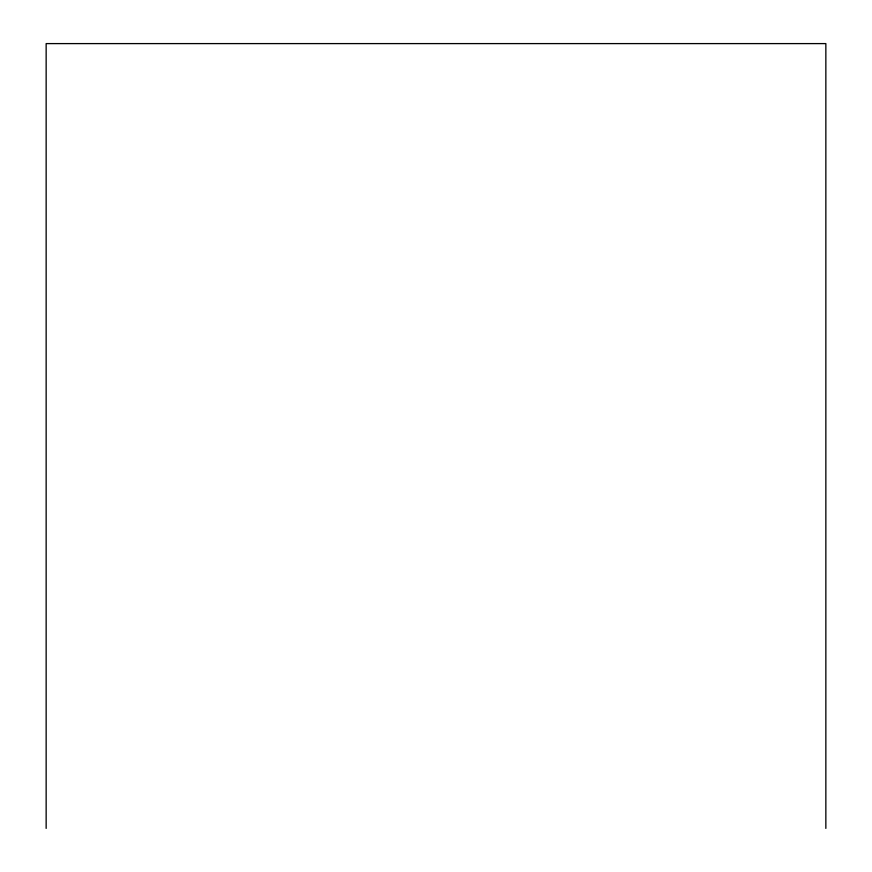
<?xml version="1.0" encoding="UTF-8"?>
<svg xmlns="http://www.w3.org/2000/svg" width="872" height="872" viewBox="0 0 872 872"><rect width="100%" height="100%" fill="white"/><g stroke="black" fill="none" stroke-linecap="round" stroke-linejoin="round"><path stroke-width="1.31" d="M825.849 828.4L825.849 43.6L46.151 43.6L46.151 828.4"/></g></svg>
